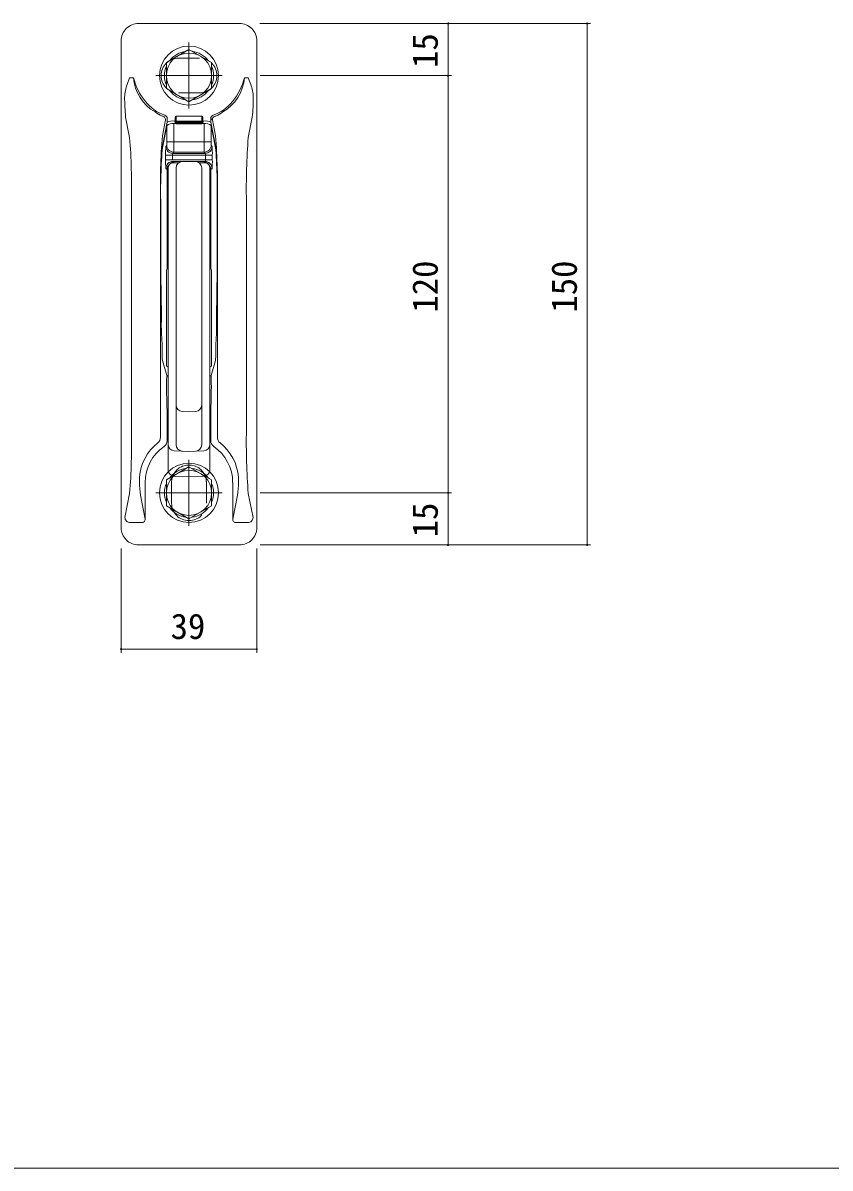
# Model space of a CAD drawing. Units: millimetres, scale not verified. Extents: x -1681 to -294, y -1188 to 1055.
# Drawn here: x -758.2 to -526.1, y -1188 to -858.6 of the extents above; entities that cross this region are included whole.
import ezdxf
from ezdxf.enums import TextEntityAlignment as Align

# ---------------------------------------------------------------- set-up
doc = ezdxf.new("R2010")
doc.units = ezdxf.units.MM
doc.header["$LTSCALE"] = 4
doc.linetypes.add('CHAIN2', pattern=[12, 9, -1, 1, -1])
doc.linetypes.add('DASHED3', pattern=[4, 3, -1])
for name, color, linetype, lineweight in [('0-2_YKK_ZWAK', 7, 'Continuous', 9), ('0-3_YKK_13', 4, 'Continuous', 9), ('0-4_YKK_D', 6, 'Continuous', 9), ('0-5_YKK_12', 2, 'CHAIN2', 9)]:
    doc.layers.add(name, color=color, linetype=linetype, lineweight=lineweight)
doc.styles.add('ＭＳ ゴシック', font='')
doc.styles.get('ＭＳ ゴシック').set_extended_font_data('MS Gothic')

msp = doc.modelspace()

# ---------------------------------------------------------------- linework, layer by layer
at = {"layer": '0-2_YKK_ZWAK'}
msp.add_line((-293.947, -1188), (-1679.947, -1188), dxfattribs=at)
at = {"layer": '0-3_YKK_13'}
for p, q in [((-695.942, -858.783), (-724.948, -858.783)), ((-729.945, -863.78), (-729.945, -1003.786)), ((-690.945, -1003.786), (-690.945, -863.78)), ((-710.445, -866.277), (-716.945, -870.03)), ((-703.945, -870.03), (-710.445, -866.277)), ((-716.945, -870.03), (-716.945, -877.536)), ((-703.945, -877.536), (-703.945, -870.03)), ((-728.217, -876.343), (-727.503, -874.411)), ((-727.503, -874.411), (-727.496, -874.392)), ((-727.496, -874.392), (-726.396, -874.392)), ((-694.493, -874.392), (-693.393, -874.392)), ((-693.393, -874.392), (-693.386, -874.411)), ((-693.386, -874.411), (-692.672, -876.343)), ((-716.945, -877.536), (-710.445, -881.289)), ((-710.445, -881.289), (-703.945, -877.536)), ((-727.504, -891.573), (-728.663, -885.717)), ((-717.978, -885.492), (-718.172, -885.473)), ((-717.791, -885.549), (-717.978, -885.492)), ((-717.618, -885.641), (-717.791, -885.549)), ((-717.467, -885.763), (-717.618, -885.641)), ((-717.343, -885.912), (-717.467, -885.763)), ((-717.25, -886.082), (-717.343, -885.912)), ((-714.445, -887.087), (-714.445, -885.763)), ((-706.745, -885.463), (-714.145, -885.463)), ((-714.145, -885.463), (-714.145, -886.875)), ((-706.745, -886.875), (-706.745, -885.463)), ((-706.445, -885.763), (-706.445, -887.087)), ((-703.546, -885.912), (-703.639, -886.082)), ((-703.422, -885.763), (-703.546, -885.912)), ((-703.271, -885.641), (-703.422, -885.763)), ((-703.098, -885.549), (-703.271, -885.641)), ((-702.912, -885.492), (-703.098, -885.549)), ((-702.717, -885.473), (-702.912, -885.492)), ((-692.226, -885.717), (-693.386, -891.573)), ((-716.796, -888.106), (-718.29, -895.652)), ((-717.172, -886.457), (-718.088, -891.081)), ((-716.712, -887.185), (-718.075, -894.066)), ((-717.193, -886.266), (-717.25, -886.082)), ((-717.172, -886.457), (-717.193, -886.266)), ((-716.796, -892.802), (-716.796, -888.106)), ((-716.712, -887.185), (-716.712, -886.134)), ((-714.797, -887.595), (-714.797, -892.802)), ((-714.334, -887.595), (-714.797, -887.595)), ((-706.176, -886.845), (-714.713, -886.845)), ((-714.439, -887.046), (-714.445, -887.087)), ((-714.445, -887.363), (-714.445, -887.087)), ((-714.145, -887.087), (-714.445, -887.087)), ((-714.145, -887.363), (-714.445, -887.363)), ((-714.422, -887.006), (-714.439, -887.046)), ((-714.394, -886.969), (-714.422, -887.006)), ((-714.357, -886.937), (-714.394, -886.969)), ((-714.311, -886.911), (-714.357, -886.937)), ((-714.259, -886.891), (-714.311, -886.911)), ((-714.203, -886.879), (-714.259, -886.891)), ((-714.145, -886.875), (-714.203, -886.879)), ((-714.145, -887.087), (-714.145, -886.875)), ((-706.745, -887.087), (-714.145, -887.087)), ((-714.145, -887.087), (-714.145, -887.363)), ((-714.145, -887.363), (-706.745, -887.363)), ((-714.145, -887.663), (-714.145, -887.363)), ((-706.745, -887.663), (-714.145, -887.663)), ((-706.686, -886.879), (-706.745, -886.875)), ((-706.745, -887.087), (-706.745, -886.875)), ((-706.745, -887.363), (-706.745, -887.087)), ((-706.445, -887.087), (-706.745, -887.087)), ((-706.445, -887.363), (-706.745, -887.363)), ((-706.745, -887.663), (-706.745, -887.363)), ((-706.63, -886.891), (-706.686, -886.879)), ((-706.578, -886.911), (-706.63, -886.891)), ((-706.532, -886.937), (-706.578, -886.911)), ((-706.092, -887.595), (-706.555, -887.595)), ((-706.495, -886.969), (-706.532, -886.937)), ((-706.467, -887.006), (-706.495, -886.969)), ((-706.45, -887.046), (-706.467, -887.006)), ((-706.445, -887.087), (-706.45, -887.046)), ((-706.445, -887.087), (-706.445, -887.363)), ((-706.092, -892.802), (-706.092, -887.595)), ((-704.177, -887.185), (-702.815, -894.066)), ((-704.094, -888.106), (-704.094, -892.802)), ((-702.599, -895.652), (-704.094, -888.106)), ((-703.697, -886.266), (-703.717, -886.457)), ((-703.639, -886.082), (-703.697, -886.266)), ((-717.08, -894.177), (-716.829, -893.8)), ((-717.041, -894.566), (-717.08, -894.177)), ((-716.927, -894.94), (-717.041, -894.566)), ((-716.742, -895.285), (-716.927, -894.94)), ((-716.79, -894.189), (-716.829, -893.8)), ((-714.797, -892.802), (-716.796, -892.802)), ((-716.676, -894.564), (-716.79, -894.189)), ((-716.493, -895.588), (-716.742, -895.285)), ((-716.491, -894.909), (-716.676, -894.564)), ((-716.19, -895.836), (-716.493, -895.588)), ((-716.242, -895.211), (-716.491, -894.909)), ((-715.94, -895.46), (-716.242, -895.211)), ((-715.845, -896.021), (-716.19, -895.836)), ((-715.594, -895.644), (-715.94, -895.46)), ((-715.22, -895.759), (-715.594, -895.644)), ((-714.83, -895.798), (-715.22, -895.759)), ((-714.83, -895.798), (-715.081, -896.174)), ((-706.059, -895.798), (-714.83, -895.798)), ((-714.797, -892.802), (-706.092, -892.802)), ((-704.094, -892.802), (-706.092, -892.802)), ((-705.67, -895.759), (-706.059, -895.798)), ((-705.808, -896.174), (-706.059, -895.798)), ((-705.295, -895.644), (-705.67, -895.759)), ((-704.95, -895.46), (-705.295, -895.644)), ((-704.699, -895.836), (-705.044, -896.021)), ((-704.647, -895.211), (-704.95, -895.46)), ((-704.396, -895.588), (-704.699, -895.836)), ((-704.398, -894.909), (-704.647, -895.211)), ((-704.214, -894.564), (-704.398, -894.909)), ((-704.148, -895.285), (-704.396, -895.588)), ((-704.099, -894.189), (-704.214, -894.564)), ((-703.963, -894.94), (-704.148, -895.285)), ((-704.06, -893.8), (-704.099, -894.189)), ((-704.06, -893.8), (-703.81, -894.177)), ((-703.849, -894.566), (-703.963, -894.94)), ((-703.81, -894.177), (-703.849, -894.566)), ((-715.164, -896.673), (-717.162, -896.673)), ((-717.162, -897.98), (-717.162, -896.673)), ((-715.164, -897.98), (-717.162, -897.98)), ((-716.492, -899.066), (-716.74, -899.369)), ((-716.189, -898.817), (-716.492, -899.066)), ((-715.844, -898.632), (-716.189, -898.817)), ((-715.836, -899.171), (-716.138, -899.419)), ((-715.47, -896.135), (-715.845, -896.021)), ((-715.469, -898.518), (-715.844, -898.632)), ((-715.49, -898.986), (-715.836, -899.171)), ((-715.116, -898.872), (-715.49, -898.986)), ((-715.081, -896.174), (-715.47, -896.135)), ((-715.079, -898.48), (-715.469, -898.518)), ((-705.726, -896.673), (-715.164, -896.673)), ((-715.164, -896.673), (-715.164, -897.98)), ((-715.164, -897.98), (-705.726, -897.98)), ((-714.726, -898.833), (-715.116, -898.872)), ((-715.081, -896.174), (-705.808, -896.174)), ((-705.81, -898.48), (-715.079, -898.48)), ((-714.726, -898.833), (-713.319, -898.833)), ((-710.445, -898.463), (-714.707, -898.612)), ((-710.445, -898.463), (-706.182, -898.612)), ((-707.571, -898.833), (-706.163, -898.833)), ((-705.774, -898.872), (-706.163, -898.833)), ((-705.42, -898.518), (-705.81, -898.48)), ((-705.419, -896.135), (-705.808, -896.174)), ((-705.399, -898.986), (-705.774, -898.872)), ((-705.726, -897.98), (-705.726, -896.673)), ((-703.727, -896.673), (-705.726, -896.673)), ((-703.727, -897.98), (-705.726, -897.98)), ((-705.045, -898.632), (-705.42, -898.518)), ((-705.044, -896.021), (-705.419, -896.135)), ((-705.054, -899.171), (-705.399, -898.986)), ((-704.751, -899.419), (-705.054, -899.171)), ((-704.7, -898.817), (-705.045, -898.632)), ((-704.397, -899.066), (-704.7, -898.817)), ((-704.149, -899.369), (-704.397, -899.066)), ((-703.727, -896.673), (-703.727, -897.98)), ((-717.039, -900.089), (-717.078, -900.478)), ((-716.725, -900.832), (-717.078, -900.478)), ((-716.925, -899.714), (-717.039, -900.089)), ((-716.74, -899.369), (-716.925, -899.714)), ((-716.686, -900.442), (-716.725, -900.832)), ((-716.691, -929.346), (-716.691, -901.831)), ((-716.572, -900.067), (-716.686, -900.442)), ((-716.387, -899.722), (-716.572, -900.067)), ((-716.445, -900.41), (-716.445, -987.155)), ((-716.138, -899.419), (-716.387, -899.722)), ((-714.118, -900.329), (-714.118, -979.996)), ((-706.771, -900.329), (-706.771, -979.996)), ((-704.502, -899.722), (-704.751, -899.419)), ((-704.317, -900.067), (-704.502, -899.722)), ((-704.445, -900.41), (-704.445, -987.155)), ((-704.203, -900.442), (-704.317, -900.067)), ((-704.165, -900.832), (-704.203, -900.442)), ((-704.198, -901.831), (-704.198, -929.346)), ((-703.811, -900.478), (-704.165, -900.832)), ((-703.964, -899.714), (-704.149, -899.369)), ((-703.85, -900.089), (-703.964, -899.714)), ((-703.811, -900.478), (-703.85, -900.089)), ((-726.97, -975.774), (-726.97, -909.792)), ((-718.636, -909.792), (-718.636, -975.774)), ((-718.565, -910.807), (-718.565, -928.783)), ((-702.324, -910.807), (-702.324, -928.783)), ((-702.253, -975.774), (-702.253, -909.792)), ((-693.919, -909.792), (-693.919, -975.774)), ((-716.945, -929.781), (-716.945, -936.08)), ((-716.445, -929.281), (-716.462, -929.281)), ((-704.445, -929.281), (-704.427, -929.281)), ((-703.945, -929.781), (-703.945, -936.08)), ((-718.418, -935.209), (-718.39, -944.393)), ((-702.472, -935.209), (-702.5, -944.393)), ((-716.945, -936.08), (-716.945, -957.144)), ((-703.945, -936.08), (-703.945, -957.144)), ((-718.146, -951.72), (-718.146, -953.752)), ((-702.743, -951.72), (-702.743, -953.752)), ((-718.085, -955.737), (-716.857, -960.053)), ((-716.445, -957.645), (-716.462, -957.644)), ((-704.445, -957.645), (-704.427, -957.644)), ((-716.777, -969.175), (-716.826, -967.525)), ((-704.064, -967.525), (-704.112, -969.175)), ((-710.445, -970.463), (-712.381, -970.395)), ((-710.445, -970.463), (-708.509, -970.395)), ((-716.712, -978.789), (-716.712, -974.317)), ((-704.177, -974.317), (-704.177, -978.789)), ((-716.445, -982.078), (-716.442, -982.081)), ((-710.445, -981.863), (-714.707, -981.714)), ((-710.445, -981.863), (-706.182, -981.714)), ((-704.447, -982.081), (-704.445, -982.078)), ((-710.445, -986.277), (-716.945, -990.03)), ((-703.945, -990.03), (-710.445, -986.277)), ((-724.678, -989.524), (-724.694, -990.156)), ((-724.694, -990.156), (-724.68, -990.783)), ((-724.666, -989.304), (-724.678, -989.524)), ((-723.012, -1001.456), (-723.012, -990.783)), ((-716.945, -990.03), (-716.945, -997.536)), ((-710.445, -989.103), (-714.707, -988.954)), ((-710.445, -989.103), (-706.182, -988.954)), ((-703.945, -997.536), (-703.945, -990.03)), ((-697.877, -990.783), (-697.877, -1001.456)), ((-696.197, -989.948), (-696.224, -989.304)), ((-696.21, -990.783), (-696.195, -990.156)), ((-696.195, -990.156), (-696.197, -989.948)), ((-728.865, -1000.869), (-727.504, -993.993)), ((-724.388, -994.485), (-723.026, -1001.361)), ((-697.863, -1001.361), (-696.501, -994.485)), ((-693.386, -993.993), (-692.024, -1000.869)), ((-716.945, -997.536), (-710.445, -1001.289)), ((-710.445, -1001.289), (-703.945, -997.536)), ((-728.835, -1001.156), (-728.865, -1000.869)), ((-728.749, -1001.432), (-728.835, -1001.156)), ((-692.054, -1001.156), (-692.141, -1001.432)), ((-692.024, -1000.869), (-692.054, -1001.156)), ((-728.61, -1001.687), (-728.749, -1001.432)), ((-728.423, -1001.91), (-728.61, -1001.687)), ((-728.196, -1002.094), (-728.423, -1001.91)), ((-727.938, -1002.231), (-728.196, -1002.094)), ((-727.658, -1002.316), (-727.938, -1002.231)), ((-727.366, -1002.346), (-727.658, -1002.316)), ((-727.366, -1002.346), (-724.026, -1002.346)), ((-723.832, -1002.326), (-724.026, -1002.346)), ((-723.645, -1002.269), (-723.832, -1002.326)), ((-723.472, -1002.178), (-723.645, -1002.269)), ((-723.321, -1002.055), (-723.472, -1002.178)), ((-723.197, -1001.906), (-723.321, -1002.055)), ((-723.104, -1001.737), (-723.197, -1001.906)), ((-723.047, -1001.552), (-723.104, -1001.737)), ((-723.026, -1001.361), (-723.047, -1001.552)), ((-697.843, -1001.552), (-697.863, -1001.361)), ((-697.785, -1001.737), (-697.843, -1001.552)), ((-697.692, -1001.906), (-697.785, -1001.737)), ((-697.568, -1002.055), (-697.692, -1001.906)), ((-697.417, -1002.178), (-697.568, -1002.055)), ((-697.245, -1002.269), (-697.417, -1002.178)), ((-697.058, -1002.326), (-697.245, -1002.269)), ((-696.864, -1002.346), (-697.058, -1002.326)), ((-696.864, -1002.346), (-693.523, -1002.346)), ((-693.232, -1002.316), (-693.523, -1002.346)), ((-692.951, -1002.231), (-693.232, -1002.316)), ((-692.693, -1002.094), (-692.951, -1002.231)), ((-692.466, -1001.91), (-692.693, -1002.094)), ((-692.28, -1001.687), (-692.466, -1001.91)), ((-692.141, -1001.432), (-692.28, -1001.687)), ((-724.948, -1008.783), (-695.942, -1008.783))]:
    msp.add_line(p, q, dxfattribs=at)
at = {"layer": '0-3_YKK_13', "linetype": 'DASHED3'}
for p, q in [((-707.445, -868.783), (-713.445, -868.783)), ((-713.445, -878.783), (-707.445, -878.783)), ((-715.445, -990.783), (-715.445, -996.783)), ((-705.445, -996.783), (-705.445, -990.783))]:
    msp.add_line(p, q, dxfattribs=at)
at = {"layer": '0-3_YKK_13'}
for points in [[(-702.801, -891.081), (-703.717, -886.457), (-704.177, -886.134), (-704.177, -887.185)], [(-702.804, -955.737), (-704.032, -960.053), (-704.018, -961.58), (-704.013, -962.196), (-704.01, -963.438)], [(-716.88, -963.438), (-716.876, -962.196), (-716.871, -961.58), (-716.857, -960.053)]]:
    msp.add_lwpolyline(points, dxfattribs=at)
for centre, radius in [((-710.445, -873.783), 8.5), ((-710.445, -873.783), 6.5), ((-710.445, -993.783), 8.5), ((-710.445, -993.783), 6.5)]:
    msp.add_circle(centre, radius, dxfattribs=at)
for centre, radius, start, end in [((-724.949, -863.779), 4.996, 89.98555, 180.01443), ((-695.94, -863.779), 4.996, 359.98555, 90.01443), ((-710.445, -873.783), 7.05, 97.21814, 142.78185), ((-710.445, -873.783), 7.05, 37.21814, 82.78185), ((-710.445, -873.783), 7.05, 157.21814, 202.78185), ((-710.445, -873.783), 7.05, 337.21814, 22.78185), ((-713.892, -873.393), 12.544, 184.56871, 239.85246), ((-710.857, -870.829), 15.942, 192.9149, 220.6489), ((-706.997, -873.393), 12.544, 300.14752, 355.43127), ((-710.032, -870.829), 15.942, 319.35109, 347.08508), ((-715.914, -880.697), 13.05, 160.5108, 176.84068), ((-710.445, -873.783), 7.05, 217.21814, 262.78185), ((-710.445, -873.783), 7.05, 277.21814, 322.78185), ((-703.115, -880.324), 11.176, 1.77779, 20.87068), ((-667.813, -879.858), 61.132, 180.11194, 185.49977), ((-713.445, -873.783), 12.067, 218.00896, 250.94125), ((-707.445, -873.783), 12.067, 289.05873, 321.99103), ((-741.628, -880.419), 49.685, 353.87892, 0.50932), ((-713.383, -875.352), 11.196, 232.54544, 244.67766), ((-717.708, -886.131), 0.996, 359.87254, 71.06871), ((-714.145, -885.763), 0.3, 90, 179.99998), ((-706.745, -885.763), 0.3, 0, 90), ((-703.181, -886.131), 0.996, 108.93127, 180.12744), ((-707.506, -875.352), 11.196, 295.32233, 307.45454), ((-715.239, -890.032), 2.477, 79.71478, 128.94101), ((-715.174, -890.179), 3.366, 82.13298, 117.19394), ((-714.145, -887.363), 0.3, 180, 270), ((-706.745, -887.363), 0.3, 270, 0), ((-705.715, -890.179), 3.366, 62.80605, 97.867), ((-705.65, -890.032), 2.477, 51.05898, 100.2852), ((-918.06, -906.274), 191.123, 358.9453, 4.41148), ((-522.381, -906.179), 196.288, 175.5885, 181.05469), ((-898.508, -906.179), 196.288, 358.9453, 4.41148), ((-502.829, -906.274), 191.123, 175.5885, 181.05469), ((-542.969, -907.575), 175.626, 175.5885, 181.05469), ((-696.907, -896.095), 20.264, 174.56836, 181.63562), ((-724.898, -893.033), 8.106, 354.56836, 1.63562), ((-787.518, -893.496), 72.724, 358.1868, 0.54742), ((-633.371, -893.496), 72.724, 179.45256, 181.81319), ((-695.991, -893.033), 8.106, 178.36436, 185.43163), ((-723.983, -896.095), 20.264, 358.36436, 5.43163), ((-877.92, -907.575), 175.626, 358.9453, 4.41148), ((-697.678, -898.573), 19.494, 178.25504, 185.60782), ((-714.645, -900.41), 1.8, 91.99998, 180), ((-714.293, -896.561), 0.878, 153.83281, 187.35112), ((-712.318, -900.329), 1.8, 91.99998, 180), ((-708.571, -900.329), 1.8, 0, 88), ((-706.245, -900.41), 1.8, 0, 88), ((-706.566, -898.095), 0.848, 333.05096, 7.80743), ((-706.596, -896.561), 0.878, 352.64886, 26.16718), ((-723.211, -898.573), 19.494, 354.39217, 1.74495), ((-724.485, -901.594), 7.797, 358.25504, 5.60782), ((-696.404, -901.594), 7.797, 174.39217, 181.74495), ((-621.713, -929.775), 96.858, 179.41338, 183.21613), ((-799.177, -929.775), 96.858, 356.78386, 0.58661), ((-716.445, -929.781), 0.5, 91.99998, 180), ((-704.445, -929.781), 0.5, 0, 88), ((-659.284, -945.577), 59.118, 178.85226, 184.99841), ((-761.606, -945.577), 59.118, 355.00157, 1.14772), ((-727.566, -951.514), 9.422, 358.74448, 4.78349), ((-693.323, -951.514), 9.422, 175.21649, 181.25551), ((-699.422, -954.167), 18.729, 178.73024, 184.80896), ((-721.467, -954.167), 18.729, 355.19102, 1.26974), ((-716.445, -957.144), 0.5, 180, 268), ((-704.445, -957.144), 0.5, 272, 0), ((-715.44, -956.251), 4.058, 249.55484, 255.66153), ((-705.45, -956.251), 4.058, 284.33846, 290.44514), ((-567.026, -963.508), 149.853, 179.97351, 181.53639), ((-853.863, -963.508), 149.853, 358.46359, 0.02647), ((-900.368, -974.08), 183.656, 359.92596, 1.53041), ((-712.318, -968.596), 1.8, 180, 268), ((-708.571, -968.596), 1.8, 272, 0), ((-520.521, -974.08), 183.656, 178.46957, 180.07402), ((-918.06, -979.292), 191.123, 355.5885, 1.05469), ((-720.631, -977.825), 1.998, 308.27898, 0.13557), ((-177.879, -975.777), 540.757, 180, 180.21642), ((-1244.061, -975.775), 541.808, 359.78378, 0), ((-700.258, -977.824), 1.999, 179.87297, 231.71245), ((-502.829, -979.292), 191.123, 178.9453, 184.41148), ((-710.855, -990.294), 13.846, 128.07121, 175.90062), ((-710.445, -990.783), 12.567, 124.57547, 180), ((-718.708, -978.791), 1.996, 304.53284, 0.04263), ((-714.645, -979.915), 1.8, 180, 268), ((-712.318, -979.996), 1.8, 180, 268), ((-708.571, -979.996), 1.8, 272, 0), ((-706.245, -979.915), 1.8, 272, 0), ((-702.181, -978.791), 1.996, 179.95689, 235.46762), ((-710.445, -990.783), 12.567, 0, 55.42451), ((-710.035, -990.294), 13.846, 4.09937, 51.92877), ((-710.445, -990.783), 10.569, 124.57547, 124.59126), ((-710.445, -990.783), 10.569, 55.40872, 55.42451), ((-714.645, -987.155), 1.8, 180, 268), ((-710.445, -993.783), 7.05, 97.21814, 142.78185), ((-710.445, -993.783), 7.05, 37.21814, 82.78185), ((-706.245, -987.155), 1.8, 272, 0), ((-695.196, -990.323), 29.487, 180.89314, 188.11426), ((-710.445, -993.783), 7.05, 157.21814, 202.78185), ((-710.445, -993.783), 7.05, 337.21814, 22.78185), ((-733.615, -989.699), 37.421, 352.65193, 358.34065), ((-710.445, -993.783), 7.05, 217.21814, 262.78185), ((-710.445, -993.783), 7.05, 277.21814, 322.78185), ((-724.949, -1003.787), 4.996, 179.98555, 270.01443), ((-724.441, -1001.623), 1.438, 6.68076, 10.5002), ((-696.647, -1001.593), 1.238, 169.19031, 173.62872), ((-695.94, -1003.787), 4.996, 269.98555, 0.01443)]:
    msp.add_arc(centre, radius, start, end, dxfattribs=at)
at = {"layer": '0-3_YKK_13', "linetype": 'DASHED3'}
for centre, start, end in [((-713.445, -873.783), 90, 270), ((-707.445, -873.783), 270, 90), ((-710.445, -990.783), 22.09038, 157.90961), ((-710.445, -990.783), 157.90961, 180), ((-710.445, -990.783), 0, 22.09038), ((-710.445, -996.783), 180, 0)]:
    msp.add_arc(centre, 5, start, end, dxfattribs=at)
at = {"layer": '0-4_YKK_D'}
for p, q in [((-690.093, -858.783), (-594.945, -858.783)), ((-690.093, -858.783), (-634.945, -858.783)), ((-635.945, -873.783), (-635.945, -858.783)), ((-595.945, -858.783), (-595.945, -1008.783)), ((-689.945, -873.783), (-634.945, -873.783)), ((-689.945, -873.783), (-634.945, -873.783)), ((-635.945, -993.783), (-635.945, -873.783)), ((-689.945, -993.783), (-634.945, -993.783)), ((-689.945, -993.783), (-634.945, -993.783)), ((-635.945, -1008.783), (-635.945, -993.783)), ((-729.945, -1009.783), (-729.945, -1039.783)), ((-690.945, -1009.783), (-690.945, -1039.783)), ((-689.945, -1008.783), (-594.945, -1008.783)), ((-689.945, -1008.783), (-634.945, -1008.783)), ((-690.945, -1038.783), (-729.945, -1038.783))]:
    msp.add_line(p, q, dxfattribs=at)
for centre, start, end in [((-635.945, -858.783), 90, 270), ((-635.945, -858.783), 270, 90), ((-595.945, -858.783), 90, 270), ((-595.945, -858.783), 270, 90), ((-635.945, -873.783), 90, 270), ((-635.945, -873.783), 90, 270), ((-635.945, -873.783), 270, 90), ((-635.945, -873.783), 270, 90), ((-635.945, -993.783), 90, 270), ((-635.945, -993.783), 90, 270), ((-635.945, -993.783), 270, 90), ((-635.945, -993.783), 270, 90), ((-635.945, -1008.783), 90, 270), ((-635.945, -1008.783), 270, 90), ((-595.945, -1008.783), 90, 270), ((-595.945, -1008.783), 270, 90), ((-729.945, -1038.783), 0, 180), ((-729.945, -1038.783), 180, 0), ((-690.945, -1038.783), 0, 180), ((-690.945, -1038.783), 180, 0)]:
    msp.add_arc(centre, 0.159, start, end, dxfattribs=at)
at = {"layer": '0-5_YKK_12'}
for p, q in [((-710.445, -883.283), (-710.445, -864.283)), ((-719.945, -873.783), (-700.945, -873.783)), ((-710.445, -1003.283), (-710.445, -984.283)), ((-719.945, -993.783), (-700.945, -993.783))]:
    msp.add_line(p, q, dxfattribs=at)

# ---------------------------------------------------------------- texts
at = {"layer": '0-4_YKK_D', "color": 4, "style": 'ＭＳ ゴシック'}
for s, p in [('15', (-636.695, -871.563)), ('120', (-636.695, -941.943)), ('150', (-596.695, -941.943)), ('15', (-636.695, -1006.563))]:
    msp.add_text(s, height=7.331, rotation=90, dxfattribs=at).set_placement(p, align=Align.BOTTOM_LEFT)
msp.add_text('39', height=7.331, dxfattribs=at).set_placement((-715.725, -1038.033), align=Align.BOTTOM_LEFT)

doc.saveas('drawing.dxf')
